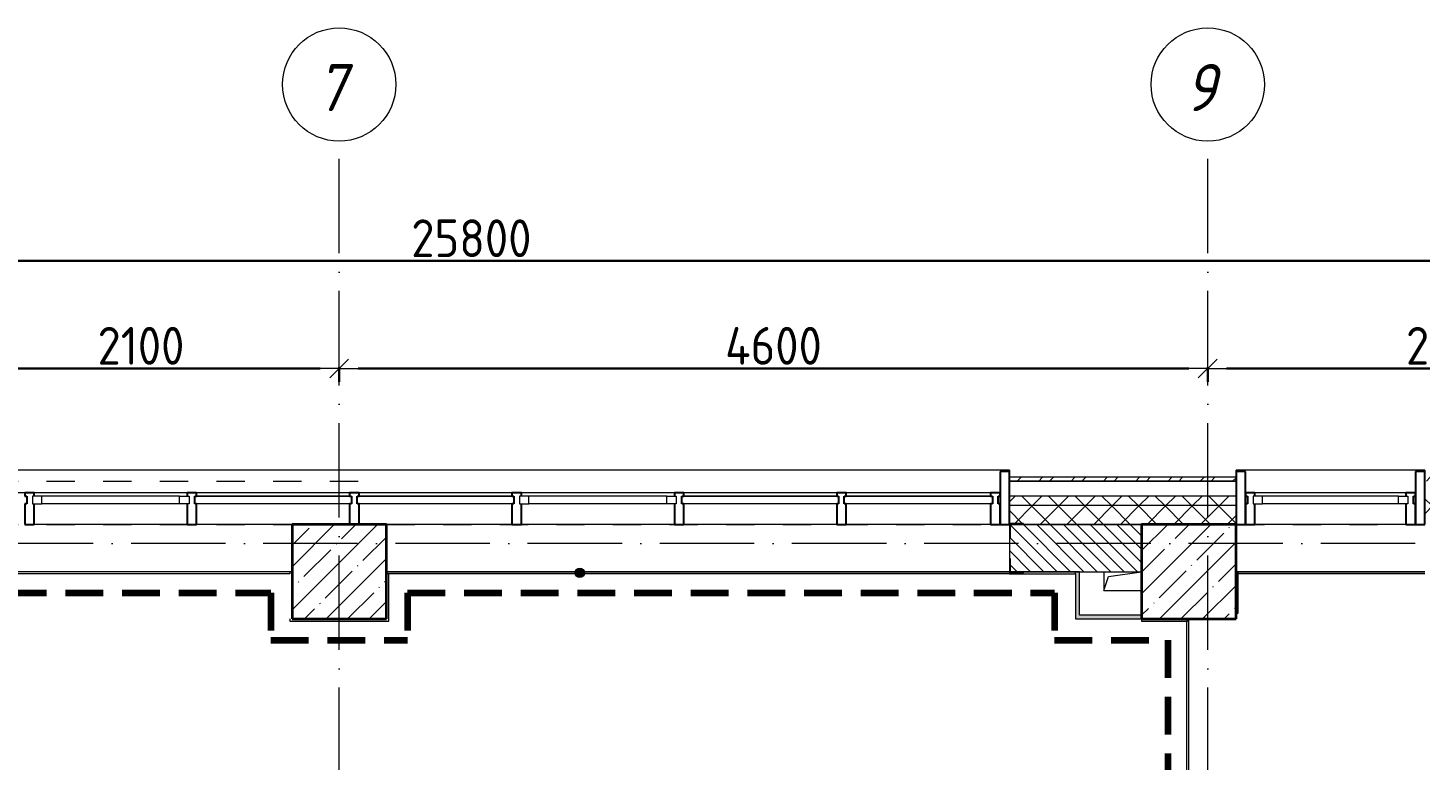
# Model space of a CAD drawing. Header units: millimetres. Extents: x -12989 to 629078, y -109036 to 555275.
# Drawn here: x 481 to 7855, y -57913 to -54035 of the extents above; entities that cross this region are included whole.
import ezdxf

# ---------------------------------------------------------------- set-up
doc = ezdxf.new("R2010")
doc.units = ezdxf.units.MM
for name, pattern in [('01 Штриховая _2 мм_', [300, 200, -100]), ('50_200_ШТРИХ_1Т_ш5_п1_п1_', [700, 500, -100, 0, -100]), ('Штрих короткий', [300, 150, -150]), ('Штриховая _2 мм - 1 мм_', [300, 200, -100])]:
    doc.linetypes.add(name, pattern=pattern)
for name, color, linetype, lineweight in [('4 -стяжа', 7, 'Continuous', 30), ('Импосты витража', 7, 'Continuous', 9), ('Импосты витража-1', 7, 'Continuous', 25), ('Каркас_Импост', 7, 'Continuous', 13), ('Каркас_Импост-1', 7, 'Continuous', 9), ('Марки стен', 7, 'Continuous', 9), ('Несущие колонны', 7, 'Continuous', 9), ('Несущие колонны-1', 7, 'Continuous', 35), ('Обобщенные модели', 7, 'Continuous', 9), ('Общие ребра', 7, 'Continuous', 9), ('Окна', 7, 'Continuous', 9), ('Оси', 7, 'Continuous', 9), ('Оси-1', 7, 'Continuous', 20), ('Оси-2', 7, '50_200_ШТРИХ_1Т_ш5_п1_п1_', 9), ('Остекление-1', 7, 'Continuous', 9), ('Перемычка-1', 7, 'Штрих короткий', 9), ('Размеры', 7, 'Continuous', 15), ('Стены', 7, 'Continuous', 9), ('Стены-1', 7, 'Continuous', 13), ('Штриховка разреза-1', 7, 'Continuous', 9)]:
    doc.layers.add(name, color=color, linetype=linetype, lineweight=lineweight)
for name, color, linetype, lineweight, true_color in [('СТ-1_1', 7, 'Штриховая _2 мм - 1 мм_', 90, 0x888888), ('СТ-1_8', 7, '01 Штриховая _2 мм_', 90, 0x5c7384), ('Штриховка разреза-3', 7, 'Continuous', 9, 0x0080ff)]:
    doc.layers.add(name, color=color, linetype=linetype, lineweight=lineweight, true_color=true_color)
doc.layers.get('4 -стяжа').off()
doc.styles.add('ISOCPEUR_I_1', font='isocpeui.ttf', dxfattribs={"width": 0.85, "height": 2.5})
doc.styles.add('СПДС', font='isocpeur.ttf', dxfattribs={"width": 0.9})
doc.dimstyles.new('Размера А3', dxfattribs={"dimtxt": 200, "dimasz": 100, "dimexe": 70, "dimexo": 100, "dimgap": 20, "dimtad": 1, "dimdec": 0, "dimrnd": 10, "dimzin": 0, "dimdsep": 46, "dimtxsty": 'СПДС', "dimblk": 'ARROWHEAD_6', "dimcen": 1, "dimclrd": 256, "dimclre": 256, "dimclrt": 256, "dimazin": 0, "dimtfac": 1, "dimtdec": 0, "dimtmove": 2, "dimatfit": 3, "dimfxl": 1, "dimtolj": 1, "dimtzin": 0, "dimarcsym": 0})
pattern_1 = [(45, (0, 0), (-70.71068, 70.71068), []), (135, (0, 0), (-70.71068, -70.71068), [])]

# ---------------------------------------------------------------- blocks, each defined once
blk = doc.blocks.new('Ось сетки - Круг_Ø6_00__ISO-2_5_0_9K_-16731441-АИ2_02_План отделки стен 2-го этажа _Часть 2_')
at = {"layer": 'Оси-1'}
blk.add_circle((0, 0), 3, dxfattribs=at)
blk = doc.blocks.new('ARROWHEAD_6')
at = {"color": 0, "linetype": 'Continuous'}
for p, q in [((0, 0), (-1, 0)), ((-0.5, -0.5), (0.5, 0.5))]:
    blk.add_line(p, q, dxfattribs=at)
blk = doc.blocks.new('*D667')
at = {"layer": 'Defpoints', "color": 0, "transparency": 16777216}
for p in [(29.9, -55732.8), (2129.9, -55732.8), (2129.9, -55838.9)]:
    blk.add_point(p, dxfattribs=at)
at = {"layer": 'Размеры', "lineweight": -2, "transparency": 16777216}
for p, q in [((29.9, -55832.8), (29.9, -55908.9)), ((129.9, -55838.9), (2029.9, -55838.9)), ((2129.9, -55832.8), (2129.9, -55908.9))]:
    blk.add_line(p, q, dxfattribs=at)
at = {"layer": 'Размеры', "lineweight": -2, "transparency": 16777216, "xscale": 100, "yscale": 100, "zscale": 100, "rotation": 180}
blk.add_blockref('ARROWHEAD_6', (29.9, -55838.9), dxfattribs=at)
at = {"layer": 'Размеры', "lineweight": -2, "transparency": 16777216, "xscale": 100, "yscale": 100, "zscale": 100}
blk.add_blockref('ARROWHEAD_6', (2129.9, -55838.9), dxfattribs=at)
at = {"layer": 'Размеры', "transparency": 16777216, "insert": (1079.9, -55718.9), "char_height": 200, "width": 2.3, "attachment_point": 5, "style": 'СПДС'}
blk.add_mtext('\\A1;2100', dxfattribs=at)
blk = doc.blocks.new('*D668')
at = {"layer": 'Defpoints', "color": 0, "transparency": 16777216}
for p in [(2129.9, -55732.8), (6729.9, -55732.8), (6729.9, -55838.9)]:
    blk.add_point(p, dxfattribs=at)
at = {"layer": 'Размеры', "lineweight": -2, "transparency": 16777216}
for p, q in [((2129.9, -55832.8), (2129.9, -55908.9)), ((2229.9, -55838.9), (6629.9, -55838.9)), ((6729.9, -55832.8), (6729.9, -55908.9))]:
    blk.add_line(p, q, dxfattribs=at)
at = {"layer": 'Размеры', "lineweight": -2, "transparency": 16777216, "xscale": 100, "yscale": 100, "zscale": 100, "rotation": 180}
blk.add_blockref('ARROWHEAD_6', (2129.9, -55838.9), dxfattribs=at)
at = {"layer": 'Размеры', "lineweight": -2, "transparency": 16777216, "xscale": 100, "yscale": 100, "zscale": 100}
blk.add_blockref('ARROWHEAD_6', (6729.9, -55838.9), dxfattribs=at)
at = {"layer": 'Размеры', "transparency": 16777216, "insert": (4429.9, -55718.9), "char_height": 200, "width": 2.564, "attachment_point": 5, "style": 'СПДС'}
blk.add_mtext('\\A1;4600', dxfattribs=at)
blk = doc.blocks.new('*D669')
at = {"layer": 'Defpoints', "color": 0, "transparency": 16777216}
for p in [(6729.9, -55732.8), (9329.9, -55732.8), (9329.9, -55838.9)]:
    blk.add_point(p, dxfattribs=at)
at = {"layer": 'Размеры', "lineweight": -2, "transparency": 16777216}
for p, q in [((6729.9, -55832.8), (6729.9, -55908.9)), ((6829.9, -55838.9), (9229.9, -55838.9)), ((9329.9, -55832.8), (9329.9, -55908.9))]:
    blk.add_line(p, q, dxfattribs=at)
at = {"layer": 'Размеры', "lineweight": -2, "transparency": 16777216, "xscale": 100, "yscale": 100, "zscale": 100, "rotation": 180}
blk.add_blockref('ARROWHEAD_6', (6729.9, -55838.9), dxfattribs=at)
at = {"layer": 'Размеры', "lineweight": -2, "transparency": 16777216, "xscale": 100, "yscale": 100, "zscale": 100}
blk.add_blockref('ARROWHEAD_6', (9329.9, -55838.9), dxfattribs=at)
at = {"layer": 'Размеры', "transparency": 16777216, "insert": (8029.9, -55718.9), "char_height": 200, "width": 2.488, "attachment_point": 5, "style": 'СПДС'}
blk.add_mtext('\\A1;2600', dxfattribs=at)
blk = doc.blocks.new('*D672')
at = {"layer": 'Defpoints', "color": 0, "transparency": 16777216}
for p in [(-10070.1, -55163.3), (15729.9, -55163.3), (15729.9, -55269.3)]:
    blk.add_point(p, dxfattribs=at)
at = {"layer": 'Размеры', "lineweight": -2, "transparency": 16777216}
for p, q in [((-10070.1, -55263.3), (-10070.1, -55339.3)), ((-9970.1, -55269.3), (15629.9, -55269.3)), ((15729.9, -55263.3), (15729.9, -55339.3))]:
    blk.add_line(p, q, dxfattribs=at)
at = {"layer": 'Размеры', "lineweight": -2, "transparency": 16777216, "xscale": 100, "yscale": 100, "zscale": 100, "rotation": 180}
blk.add_blockref('ARROWHEAD_6', (-10070.1, -55269.3), dxfattribs=at)
at = {"layer": 'Размеры', "lineweight": -2, "transparency": 16777216, "xscale": 100, "yscale": 100, "zscale": 100}
blk.add_blockref('ARROWHEAD_6', (15729.9, -55269.3), dxfattribs=at)
at = {"layer": 'Размеры', "transparency": 16777216, "insert": (2829.9, -55149.3), "char_height": 200, "width": 3.111, "attachment_point": 5, "style": 'СПДС'}
blk.add_mtext('\\A1;25800', dxfattribs=at)
blk = doc.blocks.new('BSC_Колонна _Прямоугольная - 500х500-V72-АИ2_02_План отделки стен 2-го этажа _Часть 2_')
at = {"layer": 'Несущие колонны'}
h = blk.add_hatch(dxfattribs=at)
h.set_pattern_fill('FP_82', color=256, style=0, pattern_type=2)
h.set_pattern_definition([(45, (-12200, -49300), (-114.04925, 114.04925), []), (45, (-12085.95, -49300), (-114.04925, 114.04925), [201.613, -40.323, 3.353, -36.97])])
h.paths.add_polyline_path([(-250, -250), (250, -250), (250, 250), (-250, 250), (-250, 167)], flags=0)
at = {"layer": 'Несущие колонны-1'}
for p, q in [((250, 250), (-250, 250)), ((-250, 250), (-250, -250)), ((250, -250), (250, 250)), ((-250, -250), (250, -250))]:
    blk.add_line(p, q, dxfattribs=at)
blk = doc.blocks.new('PNS_Панель прямоугольная2 - Нр_Стекло - 40мм-26233822-АИ2_02_План отделки стен 2-го этажа _Часть 2_')
at = {"layer": 'Каркас_Импост'}
for p, q in [((-410, 0), (-410, 40)), ((-410, 40), (-360, 40)), ((-360, 40), (-360, 0)), ((410, 40), (360, 40)), ((360, 40), (360, 0)), ((410, 0), (410, 40)), ((-360, 0), (-410, 0)), ((360, 0), (410, 0))]:
    blk.add_line(p, q, dxfattribs=at)
at = {"layer": 'Каркас_Импост-1'}
for p, q in [((-360, 40), (360, 40)), ((-360, 0), (360, 0))]:
    blk.add_line(p, q, dxfattribs=at)
blk = doc.blocks.new('Прямоугольный импост - Откос НВФ_50х280 мм-V152-АИ2_02_План отделки стен 2-го этажа _Часть 2_')
at = {"layer": 'Импосты витража-1'}
for p, q in [((-50, 130), (0, 130)), ((-50, -150), (-50, 130)), ((0, 130), (0, -150)), ((0, -150), (-50, -150))]:
    blk.add_line(p, q, dxfattribs=at)
blk = doc.blocks.new('Прямоугольный импост - Импост структурный с накладкой - 150мм-25647633-АИ2_02_План отделки стен 2-го этажа _Часть 2_')
at = {"layer": 'Импосты витража-1'}
for p, q in [((-25, 0), (-25, 17)), ((-25, 17), (25, 17)), ((-15, 0), (-25, 0)), ((-15, -40), (-15, 0)), ((25, 17), (25, 0)), ((-25, -150), (-25, -40)), ((-25, -40), (-15, -40)), ((25, -40), (25, -150)), ((25, -150), (-25, -150))]:
    blk.add_line(p, q, dxfattribs=at)
blk = doc.blocks.new('Прямоугольный импост - Импост структурный с накладкой - 150мм-V150-АИ2_02_План отделки стен 2-го этажа _Часть 2_')
at = {"layer": 'Импосты витража-1'}
for p, q in [((-25, 0), (-25, 17)), ((-25, 17), (25, 17)), ((25, 0), (15, 0)), ((15, 0), (15, -40)), ((25, 17), (25, 0)), ((-25, -150), (-25, -40)), ((15, -40), (25, -40)), ((25, -40), (25, -150)), ((25, -150), (-25, -150))]:
    blk.add_line(p, q, dxfattribs=at)
blk = doc.blocks.new('Прямоугольный импост - Откос НВФ_50х280 мм-V153-АИ2_02_План отделки стен 2-го этажа _Часть 2_')
at = {"layer": 'Импосты витража-1'}
for p, q in [((0, 130), (-50, 130)), ((-50, 130), (-50, -150)), ((0, -150), (0, 130)), ((-50, -150), (0, -150))]:
    blk.add_line(p, q, dxfattribs=at)
blk = doc.blocks.new('Прямоугольный импост - Импост структурный с накладкой - 150мм-25656008-АИ2_02_План отделки стен 2-го этажа _Часть 2_')
at = {"layer": 'Импосты витража'}
for p, q in [((8850, -100), (9650, -100)), ((8850, -267), (9650, -267))]:
    blk.add_line(p, q, dxfattribs=at)
blk = doc.blocks.new('Проем_Дверь_Прямоугольный - 1000х2700h_витражные проемы-25729181-АИ2_02_План отделки стен 2-го этажа _Часть 2_')
at = {"layer": 'Перемычка-1'}
for p, q in [((500, 125), (-500, 125)), ((500, -125), (-500, -125))]:
    blk.add_line(p, q, dxfattribs=at)
blk = doc.blocks.new('PNS_Панель прямоугольная1 - Нр_Стекло - 40мм-25374206-АИ2_02_План отделки стен 2-го этажа _Часть 2_')
at = {"layer": 'Остекление-1'}
for p, q in [((-382.5, 40), (382.5, 40)), ((-392.5, 0), (392.5, 0)), ((382.5, 0), (-382.5, 0))]:
    blk.add_line(p, q, dxfattribs=at)
blk = doc.blocks.new('PNS_Панель прямоугольная1 - Нр_Стекло - 40мм-25374207-АИ2_02_План отделки стен 2-го этажа _Часть 2_')
at = {"layer": 'Остекление-1'}
for p, q in [((-405, 40), (405, 40)), ((-415, 0), (415, 0)), ((405, 0), (-405, 0))]:
    blk.add_line(p, q, dxfattribs=at)
blk = doc.blocks.new('PNS_Панель прямоугольная2 - Нр_Стекло - 40мм-26243285-АИ2_02_План отделки стен 2-го этажа _Часть 2_')
at = {"layer": 'Каркас_Импост'}
for p, q in [((-415, 0), (-415, 40)), ((-415, 40), (-365, 40)), ((-365, 40), (-365, 0)), ((415, 40), (365, 40)), ((365, 40), (365, 0)), ((415, 0), (415, 40)), ((-365, 0), (-415, 0)), ((365, 0), (415, 0))]:
    blk.add_line(p, q, dxfattribs=at)
at = {"layer": 'Каркас_Импост-1'}
for p, q in [((-365, 40), (365, 40)), ((-365, 0), (365, 0))]:
    blk.add_line(p, q, dxfattribs=at)
blk = doc.blocks.new('Прямоугольный импост - Импост структурный с накладкой - 150мм-25669420-АИ2_02_План отделки стен 2-го этажа _Часть 2_')
at = {"layer": 'Импосты витража'}
for p, q in [((74850, -100), (75615, -100)), ((74850, -267), (75615, -267))]:
    blk.add_line(p, q, dxfattribs=at)
blk = doc.blocks.new('Прямоугольный импост - Импост структурный с накладкой - 150мм-25669421-АИ2_02_План отделки стен 2-го этажа _Часть 2_')
at = {"layer": 'Импосты витража'}
for p, q in [((75665, -100), (76475, -100)), ((75665, -267), (76475, -267))]:
    blk.add_line(p, q, dxfattribs=at)
blk = doc.blocks.new('Прямоугольный импост - Импост структурный с накладкой - 150мм-V170-АИ2_02_План отделки стен 2-го этажа _Часть 2_')
at = {"layer": 'Импосты витража'}
for p, q in [((13115, 49717), (12305, 49717)), ((13115, 49550), (12450, 49550))]:
    blk.add_line(p, q, dxfattribs=at)
blk = doc.blocks.new('Прямоугольный импост - Импост структурный с накладкой - 150мм-V171-АИ2_02_План отделки стен 2-го этажа _Часть 2_')
at = {"layer": 'Импосты витража'}
for p, q in [((12255, 49717), (11445, 49717)), ((11950, 49550), (11445, 49550))]:
    blk.add_line(p, q, dxfattribs=at)
blk = doc.blocks.new('Прямоугольный импост - Импост структурный с накладкой - 150мм-25647644-АИ2_02_План отделки стен 2-го этажа _Часть 2_')
at = {"layer": 'Импосты витража-1'}
for p, q in [((-25, 0), (-25, 17)), ((-25, 17), (25, 17)), ((-15, 0), (-25, 0)), ((-15, -40), (-15, 0)), ((25, 0), (15, 0)), ((15, 0), (15, -40)), ((25, 17), (25, 0)), ((-25, -150), (-25, -40)), ((-25, -40), (-15, -40)), ((15, -40), (25, -40)), ((25, -40), (25, -150)), ((25, -150), (-25, -150))]:
    blk.add_line(p, q, dxfattribs=at)
blk = doc.blocks.new('Прямоугольный импост - Импост структурный с накладкой - 150мм-V156-АИ2_02_План отделки стен 2-го этажа _Часть 2_')
at = {"layer": 'Импосты витража-1'}
for p, q in [((-25, 0), (-25, 17)), ((-25, 17), (25, 17)), ((-15, 0), (-25, 0)), ((-15, -40), (-15, 0)), ((25, 0), (15, 0)), ((15, 0), (15, -40)), ((25, 17), (25, 0)), ((-25, -150), (-25, -40)), ((-25, -40), (-15, -40)), ((15, -40), (25, -40)), ((25, -40), (25, -150))]:
    blk.add_line(p, q, dxfattribs=at)
blk = doc.blocks.new('Прямоугольный импост - Откос НВФ_50х280 мм-25985594-АИ2_02_План отделки стен 2-го этажа _Часть 2_')
at = {"layer": 'Импосты витража-1'}
for p, q in [((0, 130), (-50, 130)), ((-50, 130), (-50, -150)), ((0, -144), (0, 130)), ((-50, -150), (0, -150))]:
    blk.add_line(p, q, dxfattribs=at)
blk = doc.blocks.new('Отлив_СКБ - Отлив витража_120_НВФ-31885342-АИ2_02_План отделки стен 2-го этажа _Часть 2_')
at = {"layer": 'Окна'}
for p, q in [((7750, -2), (50, -2)), ((0, -120), (0, -113)), ((0, -120), (7800, -120))]:
    blk.add_line(p, q, dxfattribs=at)
blk = doc.blocks.new('Проем_Дверь_Прямоугольный - 3300х2700h_оконные проемы-27175738-АИ2_02_План отделки стен 2-го этажа _Часть 2_')
at = {"layer": 'Перемычка-1'}
for p, q in [((1650, 125), (-1650, 125)), ((1650, -125), (-1650, -125))]:
    blk.add_line(p, q, dxfattribs=at)
blk = doc.blocks.new('Проем_Дверь_Прямоугольный - 4500х2700h_витражные проемы-30146416-АИ2_02_План отделки стен 2-го этажа _Часть 2_')
at = {"layer": 'Перемычка-1'}
for p, q in [((2250, 115), (-2250, 115)), ((2250, -115), (-2250, -115))]:
    blk.add_line(p, q, dxfattribs=at)
blk = doc.blocks.new('Фахверк_СКБ_Уголок - 250_2700-27497298-АИ2_02_План отделки стен 2-го этажа _Часть 2_')
at = {"layer": 'Обобщенные модели'}
for p, q in [((200, 181), (125, 181)), ((125, 181), (125, 106)), ((131, 106), (131, 175)), ((131, 175), (200, 175)), ((200, 175), (200, 181)), ((125, 106), (131, 106)), ((131, -6), (125, -6)), ((125, -6), (125, -81)), ((131, -75), (131, -6)), ((125, -81), (200, -81)), ((200, -75), (131, -75)), ((200, -81), (200, -75))]:
    blk.add_line(p, q, dxfattribs=at)
blk = doc.blocks.new('AR_Отверстие прямоугольное _в плите_ - AR_Отверстие прямоугольное _в плите_-V208-АИ2_02_План отделки стен 2-го этажа _Часть 2_')
at = {"layer": 'Обобщенные модели'}
for p, q in [((-100, 50), (-100, -50)), ((-100, -50), (-75, 25)), ((-75, 25), (100, 50)), ((-100, -50), (100, -50))]:
    blk.add_line(p, q, dxfattribs=at)
blk = doc.blocks.new('Отлив_СКБ - Отлив витража_120_НВФ-31885289-АИ2_02_План отделки стен 2-го этажа _Часть 2_')
at = {"layer": 'Окна'}
for p, q in [((0, 113), (0, 120)), ((1000, 120), (0, 120)), ((1000, 120), (1000, 113)), ((50, 2), (950, 2))]:
    blk.add_line(p, q, dxfattribs=at)
blk = doc.blocks.new('0125-Р-ОО-Ш2-АР-о_23_10_2024_rvt-1-АИ2_02_План отделки стен 2-го этажа _Часть 2_')
at = {"layer": 'Несущие колонны'}
h = blk.add_hatch(dxfattribs=at)
h.set_pattern_fill('FP_1', color=256, style=0, pattern_type=2)
h.set_pattern_definition([(45, (0, 0), (-114.04925, 114.04925), []), (45, (114.05, 0), (-114.04925, 114.04925), [201.612, -40.322, 3.353, -36.97])])
h.paths.add_polyline_path([(16459.1, 49050), (16950, 49050), (16950, 49550), (16450, 49550), (16450, 49050)], flags=0)
at = {"layer": 'Штриховка разреза-1'}
h = blk.add_hatch(dxfattribs=at)
h.set_pattern_fill('FP_80', color=256, style=0, pattern_type=2)
h.set_pattern_definition([(45, (0, 0), (-85.53659, 85.53659), []), (45, (57.02, 0), (-85.53659, 85.53659), [])])
h.paths.add_polyline_path([(26130, 49780), (26130, 49800), (17950, 49800), (17950, 49780), (23915, 49780)], flags=0)
h.paths.add_polyline_path([(16950, 49780), (16950, 49800), (15750, 49800), (15750, 49780), (16459.1, 49780)], flags=0)
h.paths.add_polyline_path([(7950, 49780), (7950, 49800), (-330, 49800), (-330, 49780), (7139.2, 49780)], flags=0)
h = blk.add_hatch(dxfattribs=at)
h.set_pattern_fill('FP_81', color=256, style=0, pattern_type=2)
h.set_pattern_definition(pattern_1)
h.paths.add_polyline_path([(26000, 49650), (26050, 49650), (26050, 49700), (17950, 49700), (17950, 49650), (23915, 49650)], flags=0)
h.paths.add_polyline_path([(16950, 49650), (16950, 49700), (15750, 49700), (15750, 49650), (16459.1, 49650)], flags=0)
h.paths.add_polyline_path([(7950, 49650), (7950, 49700), (-200, 49700), (-200, 49650), (7139.2, 49650)], flags=0)
h = blk.add_hatch(dxfattribs=at)
h.set_pattern_fill('FP_81', color=256, style=0, pattern_type=2)
h.set_pattern_definition(pattern_1)
h.paths.add_polyline_path([(25900, 49550), (26000, 49550), (26000, 49650), (17950, 49650), (17950, 49550), (23915, 49550)], flags=0)
h.paths.add_polyline_path([(16950, 49550), (16950, 49650), (15750, 49650), (15750, 49556), (15825, 49556), (15825, 49550), (16459.1, 49550)], flags=0)
h.paths.add_polyline_path([(7950, 49550), (7950, 49650), (-100, 49650), (-100, 49550), (7450, 49550)], flags=0)
h = blk.add_hatch(dxfattribs=at)
h.set_pattern_fill('FP_2', color=256, style=0, pattern_type=2)
h.set_pattern_definition([(135, (0, 0), (-35.35534, -35.35534), [])])
h.paths.add_polyline_path([(15825, 49300), (16450, 49300), (16450, 49550), (15756, 49550), (15756, 49481), (15750, 49481), (15750, 49369), (15756, 49369), (15756, 49300)], flags=0)
at = {"layer": 'Несущие колонны-1'}
for p, q in [((16950, 49550), (16450, 49550)), ((16450, 49550), (16450, 49050)), ((16950, 49050), (16950, 49550)), ((16450, 49050), (16950, 49050))]:
    blk.add_line(p, q, dxfattribs=at)
at = {"layer": 'Общие ребра'}
for p, q in [((16950, 49700), (15750, 49700)), ((16950, 49650), (15750, 49650)), ((15825, 49550), (16450, 49550)), ((16450, 49550), (15825, 49550))]:
    blk.add_line(p, q, dxfattribs=at)
at = {"layer": 'Стены'}
for p, q in [((11950, 49300), (7950, 49300)), ((15750, 49300), (12450, 49300)), ((17950, 49300), (16962, 49300))]:
    blk.add_line(p, q, dxfattribs=at)
at = {"layer": 'Стены-1'}
for p, q in [((16950, 49800), (15750, 49800)), ((15750, 49800), (15750, 49780)), ((16950, 49780), (15750, 49780)), ((15750, 49780), (15750, 49556)), ((15750, 49780), (16950, 49780)), ((16950, 49780), (16950, 49800)), ((16950, 49550), (16950, 49780)), ((15750, 49481), (15750, 49369)), ((16450, 49550), (16950, 49550)), ((16450, 49300), (16450, 49550)), ((15825, 49300), (16450, 49300))]:
    blk.add_line(p, q, dxfattribs=at)
at = {"rotation": 180}
for name, p in [('Отлив_СКБ - Отлив витража_120_НВФ-31885342-АИ2_02_План отделки стен 2-го этажа _Часть 2_', (15750, 49717)), ('Проем_Дверь_Прямоугольный - 4500х2700h_витражные проемы-30146416-АИ2_02_План отделки стен 2-го этажа _Часть 2_', (10200, 49665)), ('Прямоугольный импост - Импост структурный с накладкой - 150мм-25669421-АИ2_02_План отделки стен 2-го этажа _Часть 2_', (87060, 49450)), ('Прямоугольный импост - Импост структурный с накладкой - 150мм-25669421-АИ2_02_План отделки стен 2-го этажа _Часть 2_', (89640, 49450)), ('Прямоугольный импост - Импост структурный с накладкой - 150мм-25669421-АИ2_02_План отделки стен 2-го этажа _Часть 2_', (90500, 49450)), ('Прямоугольный импост - Импост структурный с накладкой - 150мм-25669420-АИ2_02_План отделки стен 2-го этажа _Часть 2_', (90500, 49450)), ('Прямоугольный импост - Импост структурный с накладкой - 150мм-25656008-АИ2_02_План отделки стен 2-го этажа _Часть 2_', (26700, 49450)), ('PNS_Панель прямоугольная2 - Нр_Стекло - 40мм-26243285-АИ2_02_План отделки стен 2-го этажа _Часть 2_', (10990, 49700)), ('PNS_Панель прямоугольная1 - Нр_Стекло - 40мм-25374207-АИ2_02_План отделки стен 2-го этажа _Часть 2_', (11850, 49700)), ('PNS_Панель прямоугольная1 - Нр_Стекло - 40мм-25374207-АИ2_02_План отделки стен 2-го этажа _Часть 2_', (12710, 49700)), ('PNS_Панель прямоугольная2 - Нр_Стекло - 40мм-26243285-АИ2_02_План отделки стен 2-го этажа _Часть 2_', (13570, 49700)), ('PNS_Панель прямоугольная1 - Нр_Стекло - 40мм-25374207-АИ2_02_План отделки стен 2-го этажа _Часть 2_', (14430, 49700)), ('PNS_Панель прямоугольная1 - Нр_Стекло - 40мм-25374206-АИ2_02_План отделки стен 2-го этажа _Часть 2_', (15267.5, 49700)), ('PNS_Панель прямоугольная2 - Нр_Стекло - 40мм-26233822-АИ2_02_План отделки стен 2-го этажа _Часть 2_', (17450, 49700)), ('Проем_Дверь_Прямоугольный - 3300х2700h_оконные проемы-27175738-АИ2_02_План отделки стен 2-го этажа _Часть 2_', (14100, 49425)), ('Проем_Дверь_Прямоугольный - 1000х2700h_витражные проемы-25729181-АИ2_02_План отделки стен 2-го этажа _Часть 2_', (17450, 49425))]:
    blk.add_blockref(name, p, dxfattribs=at)
for name, p in [('Прямоугольный импост - Откос НВФ_50х280 мм-25985594-АИ2_02_План отделки стен 2-го этажа _Часть 2_', (15750, 49700)), ('Отлив_СКБ - Отлив витража_120_НВФ-31885289-АИ2_02_План отделки стен 2-го этажа _Часть 2_', (16950, 49717)), ('Прямоугольный импост - Откос НВФ_50х280 мм-V153-АИ2_02_План отделки стен 2-го этажа _Часть 2_', (17950, 49700)), ('Прямоугольный импост - Импост структурный с накладкой - 150мм-V171-АИ2_02_План отделки стен 2-го этажа _Часть 2_', (0, 0)), ('Прямоугольный импост - Импост структурный с накладкой - 150мм-V170-АИ2_02_План отделки стен 2-го этажа _Часть 2_', (0, 0)), ('Фахверк_СКБ_Уголок - 250_2700-27497298-АИ2_02_План отделки стен 2-го этажа _Часть 2_', (15625, 49375)), ('BSC_Колонна _Прямоугольная - 500х500-V72-АИ2_02_План отделки стен 2-го этажа _Часть 2_', (12200, 49300)), ('AR_Отверстие прямоугольное _в плите_ - AR_Отверстие прямоугольное _в плите_-V208-АИ2_02_План отделки стен 2-го этажа _Часть 2_', (16350, 49250))]:
    blk.add_blockref(name, p)
at = {"extrusion": (0, 0, -1)}
for name, p in [('Прямоугольный импост - Откос НВФ_50х280 мм-V152-АИ2_02_План отделки стен 2-го этажа _Часть 2_', (-16950, 49700)), ('Прямоугольный импост - Импост структурный с накладкой - 150мм-V150-АИ2_02_План отделки стен 2-го этажа _Часть 2_', (-10560, 49700)), ('Прямоугольный импост - Импост структурный с накладкой - 150мм-25647633-АИ2_02_План отделки стен 2-го этажа _Часть 2_', (-11420, 49700)), ('Прямоугольный импост - Импост структурный с накладкой - 150мм-V156-АИ2_02_План отделки стен 2-го этажа _Часть 2_', (-12280, 49700)), ('Прямоугольный импост - Импост структурный с накладкой - 150мм-V150-АИ2_02_План отделки стен 2-го этажа _Часть 2_', (-13140, 49700)), ('Прямоугольный импост - Импост структурный с накладкой - 150мм-25647633-АИ2_02_План отделки стен 2-го этажа _Часть 2_', (-14000, 49700)), ('Прямоугольный импост - Импост структурный с накладкой - 150мм-25647644-АИ2_02_План отделки стен 2-го этажа _Часть 2_', (-14860, 49700)), ('Прямоугольный импост - Импост структурный с накладкой - 150мм-25647644-АИ2_02_План отделки стен 2-го этажа _Часть 2_', (-15675, 49700)), ('Прямоугольный импост - Импост структурный с накладкой - 150мм-V150-АИ2_02_План отделки стен 2-го этажа _Часть 2_', (-17025, 49700)), ('Прямоугольный импост - Импост структурный с накладкой - 150мм-25647633-АИ2_02_План отделки стен 2-го этажа _Часть 2_', (-17875, 49700))]:
    blk.add_blockref(name, p, dxfattribs=at)
blk = doc.blocks.new('2ч2эт')
at = {"layer": 'Марки стен'}
h = blk.add_hatch(color=256, dxfattribs=at)
edge = h.paths.add_edge_path(flags=0)
edge.add_arc((3404.2, -56921.3), 25, 0, 360)
at = {"layer": 'Штриховка разреза-3'}
for points in [[(6049.9, -57145.3), (6049.9, -56915.3), (6029.9, -56915.3), (6029.9, -57145.3)], [(6379.9, -57165.3), (6379.9, -57145.3), (6029.9, -57145.3), (6029.9, -57165.3)]]:
    blk.add_hatch(color=256, dxfattribs=at).paths.add_polyline_path(points, flags=0)
at = {"layer": 'Марки стен'}
blk.add_circle((3404.2, -56921.3), 25, dxfattribs=at)
at = {"layer": 'Общие ребра'}
for p, q in [((6029.9, -56927.3), (6029.9, -56915.3)), ((6629.9, -57177.3), (6617.9, -57177.3))]:
    blk.add_line(p, q, dxfattribs=at)
at = {"layer": 'СТ-1_1'}
for p, q in [((-2020.1, -57027.3), (1767.9, -57027.3)), ((1767.9, -57027.3), (1767.9, -57277.3)), ((2491.9, -57027.3), (2491.9, -57277.3)), ((2491.9, -57027.3), (5917.9, -57027.3)), ((5917.9, -57027.3), (5917.9, -57277.3)), ((1767.9, -57277.3), (2491.9, -57277.3)), ((5917.9, -57277.3), (6517.9, -57277.3))]:
    blk.add_line(p, q, dxfattribs=at)
at = {"layer": 'СТ-1_8'}
blk.add_line((6517.9, -57277.3), (6517.9, -58965.3), dxfattribs=at)
at = {"layer": 'Стены'}
for p, q in [((1867.9, -56927.3), (-2108.1, -56927.3)), ((1867.9, -56915.3), (1867.9, -56927.3)), ((2379.9, -56915.3), (5679.9, -56915.3)), ((5679.9, -56927.3), (2391.9, -56927.3)), ((6891.9, -56915.3), (7879.9, -56915.3)), ((7879.9, -56927.3), (6891.9, -56927.3))]:
    blk.add_line(p, q, dxfattribs=at)
at = {"layer": 'Стены-1'}
for p, q in [((2391.9, -56927.3), (2379.9, -56927.3)), ((2391.9, -57177.3), (2391.9, -56927.3)), ((5679.9, -56921.3), (5679.9, -56927.3)), ((5679.9, -56927.3), (6029.9, -56927.3)), ((6049.9, -56915.3), (5754.9, -56915.3)), ((6029.9, -56927.3), (6029.9, -57165.3)), ((6049.9, -57145.3), (6049.9, -56915.3)), ((6879.9, -56915.3), (6879.9, -57135.3)), ((6891.9, -56915.3), (6879.9, -56915.3)), ((6891.9, -57135.3), (6891.9, -56915.3)), ((6379.9, -57145.3), (6049.9, -57145.3)), ((6379.9, -57145.3), (6379.9, -57177.3)), ((6879.9, -57135.3), (6891.9, -57135.3)), ((1867.9, -57165.3), (1867.9, -57177.3)), ((1867.9, -57177.3), (2391.9, -57177.3)), ((6029.9, -57165.3), (6379.9, -57165.3)), ((6629.9, -57165.3), (6379.9, -57165.3)), ((6379.9, -57177.3), (6617.9, -57177.3)), ((6617.9, -57177.3), (6617.9, -58965.3)), ((6629.9, -58965.3), (6629.9, -57165.3))]:
    blk.add_line(p, q, dxfattribs=at)
blk.add_blockref('0125-Р-ОО-Ш2-АР-о_23_10_2024_rvt-1-АИ2_02_План отделки стен 2-го этажа _Часть 2_', (-10070.1, -106215.3))
blk = doc.blocks.new('ось2эт')
at = {"layer": 'Оси-2'}
for p, q in [((2129.9, -108435.9), (2129.9, -54635.1)), ((6729.9, -108435.9), (6729.9, -54635.1)), ((18329.9, -56765.3), (-12388.8, -56765.3))]:
    blk.add_line(p, q, dxfattribs=at)
at = {"layer": 'Оси-1', "xscale": 99.99999999999993, "yscale": 99.99999999999993, "zscale": 99.99999999999993}
for p in [(2129.9, -54335.1), (6729.9, -54335.1)]:
    blk.add_blockref('Ось сетки - Круг_Ø6_00__ISO-2_5_0_9K_-16731441-АИ2_02_План отделки стен 2-го этажа _Часть 2_', p, dxfattribs=at)
at = {"layer": 'Оси', "char_height": 250, "width": 202.025, "attachment_point": 1, "style": 'ISOCPEUR_I_1'}
for s, insert in [('\\fISOCPEUR|b0|i1|c204|p34|;\\W.9;7', (2008.3, -54226.3)), ('\\fISOCPEUR|b0|i1|c204|p34|;\\W.9;9', (6608.3, -54226.3))]:
    blk.add_mtext(s, dxfattribs=dict(at, insert=insert))
at = {"layer": 'Размеры'}
for base, p1, p2, picture, middle in [((15729.9, -55269.3), (-10070.1, -55163.3), (15729.9, -55163.3), '*D672', (2829.9, -55149.3)), ((2129.9, -55838.9), (29.9, -55732.8), (2129.9, -55732.8), '*D667', (1079.9, -55718.9)), ((6729.9, -55838.9), (2129.9, -55732.8), (6729.9, -55732.8), '*D668', (4429.9, -55718.9)), ((9329.9, -55838.9), (6729.9, -55732.8), (9329.9, -55732.8), '*D669', (8029.9, -55718.9))]:
    dim = blk.add_linear_dim(base=base, p1=p1, p2=p2, dimstyle='Размера А3', dxfattribs=at)
    dim.commit()
    dim.dimension.update_dxf_attribs({"geometry": picture, "text_midpoint": middle})

msp = doc.modelspace()

# ---------------------------------------------------------------- block references
at = {"layer": '4 -стяжа'}
for name in ['ось2эт', '2ч2эт']:
    msp.add_blockref(name, (0, 0), dxfattribs=at)

doc.saveas('drawing.dxf')
